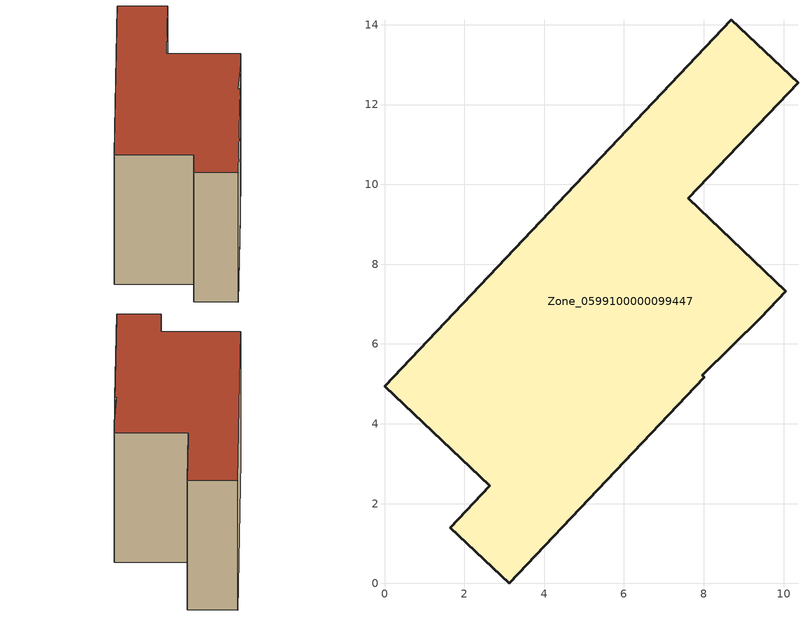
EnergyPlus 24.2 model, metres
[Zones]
Zone_0599100000099447
 floor ground (C_G): 1.65,1.39 2.64,2.45 0,4.94 8.69,14.13 10.36,12.55 7.61,9.65 10.06,7.32 9.43,6.65 7.96,5.21 8.02,5.16 3.12,0 z0
 wall outside (C_F): 2.64,2.45 1.65,1.39 3.12,0 8.02,5.16 7.96,5.21 9.43,6.65 10.06,7.32 7.61,9.65 10.36,12.55 8.69,14.13 0,4.94 2.64,2.45 z0:6.97
 roof outside (C_R): 10.06,7.32 7.61,9.65 10.36,12.55 8.69,14.13 0,4.94 2.64,2.45 1.65,1.39 3.12,0 8.02,5.16 7.96,5.21 9.43,6.65 z6.97
[BUILDING]
Pand.0599100000099447: North Axis=0; Terrain=City; Loads Convergence Tolerance Value=0.04; Temperature Convergence Tolerance Value=0.4; Solar Distribution=FullExterior; Maximum Number of Warmup Days=25; Minimum Number of Warmup Days=1
[Site:Location]
Rotterdam.The.Hague.AP_ZH_NLD Design_Conditions: Latitude=51.96; Longitude=4.45; Time Zone=1; Elevation=-4.5
[SITE:GROUNDTEMPERATURE:BUILDINGSURFACE]
18, 18, 18, 18, 18, 18, 18, 18, 18, 18, 18, 18
[MATERIAL] Thermal Absorptance=0.9; Solar Absorptance=0.7; Visible Absorptance=0.7
Name | Roughness | Thickness | Conductivity | Density | Specific Heat
G.TC.1975-1991 | MediumSmooth | 0.15 | 0.288461 | 540 | 1210
F.TC.1975-1991 | Rough | 0.3 | 0.230769 | 1920 | 840
R.TC.1975-1991 | MediumRough | 0.2 | 0.153846 | 1500 | 1000
[CONSTRUCTION]
C_G: G.TC.1975-1991
C_F: F.TC.1975-1991
C_R: R.TC.1975-1991
[ZONE]
Zone_0599100000099447: Type=1; Multiplier=1; Ceiling Height=Autocalculate; Volume=Autocalculate; Floor Area=autocalculate; Part of Total Floor Area=Yes
[ZONEINFILTRATION:DESIGNFLOWRATE]
Infil_Zone_0599100000099447: Zone or ZoneList or Space or SpaceList=Zone_0599100000099447; Schedule=AlwaysOn; Design Flow Rate Calculation Method=Flow/Area; Flow Rate per Floor Area=0.003; Constant Term Coefficient=1; Temperature Term Coefficient=0; Velocity Term Coefficient=0; Velocity Squared Term Coefficient=0
[HVACTEMPLATE:ZONE:IDEALLOADSAIRSYSTEM]
Zone_0599100000099447: Maximum Heating Supply Air Temperature=50; Minimum Cooling Supply Air Temperature=13; Maximum Heating Supply Air Humidity Ratio=0.0156; Minimum Cooling Supply Air Humidity Ratio=0.0077; Heating Limit=NoLimit; Cooling Limit=NoLimit; Dehumidification Control Type=ConstantSensibleHeatRatio; Cooling Sensible Heat Ratio=0.7; Dehumidification Setpoint=60; Humidification Control Type=None; Humidification Setpoint=30; Outdoor Air Method=None; Outdoor Air Flow Rate per Person=0.00944; Outdoor Air Flow Rate per Zone Floor Area=0; Outdoor Air Flow Rate per Zone=0; Demand Controlled Ventilation Type=None; Outdoor Air Economizer Type=NoEconomizer; Heat Recovery Type=None; Sensible Heat Recovery Effectiveness=0.7; Latent Heat Recovery Effectiveness=0.65
[ZONECONTROL:THERMOSTAT]
ThermostatControl_Zone_0599100000099447: Zone or ZoneList=Zone_0599100000099447; Control Type Schedule=DualSetpointControlType; Control 1=Thermostat_Zone_0599100000099447; Temperature Difference Between Cutout And Setpoint=0
[THERMOSTATSETPOINT:DUALSETPOINT]
Thermostat_Zone_0599100000099447: Heating Setpoint Temperature Schedule=HeatingSetpoint_Zone_0599100000099447; Cooling Setpoint Temperature Schedule=CoolingSetpoint_Zone_0599100000099447
[SCHEDULE:COMPACT]
HeatingSetpoint_Zone_0599100000099447: Through: 12/31, For: AllDays, Until: 24:00, 21
CoolingSetpoint_Zone_0599100000099447: Through: 12/31, For: AllDays, Until: 24:00, 24
DualSetpointControlType: Through: 12/31, For: AllDays, Until: 24:00, 4
AlwaysOn: Through: 12/31, For: AllDays, Until: 24:00, 1
